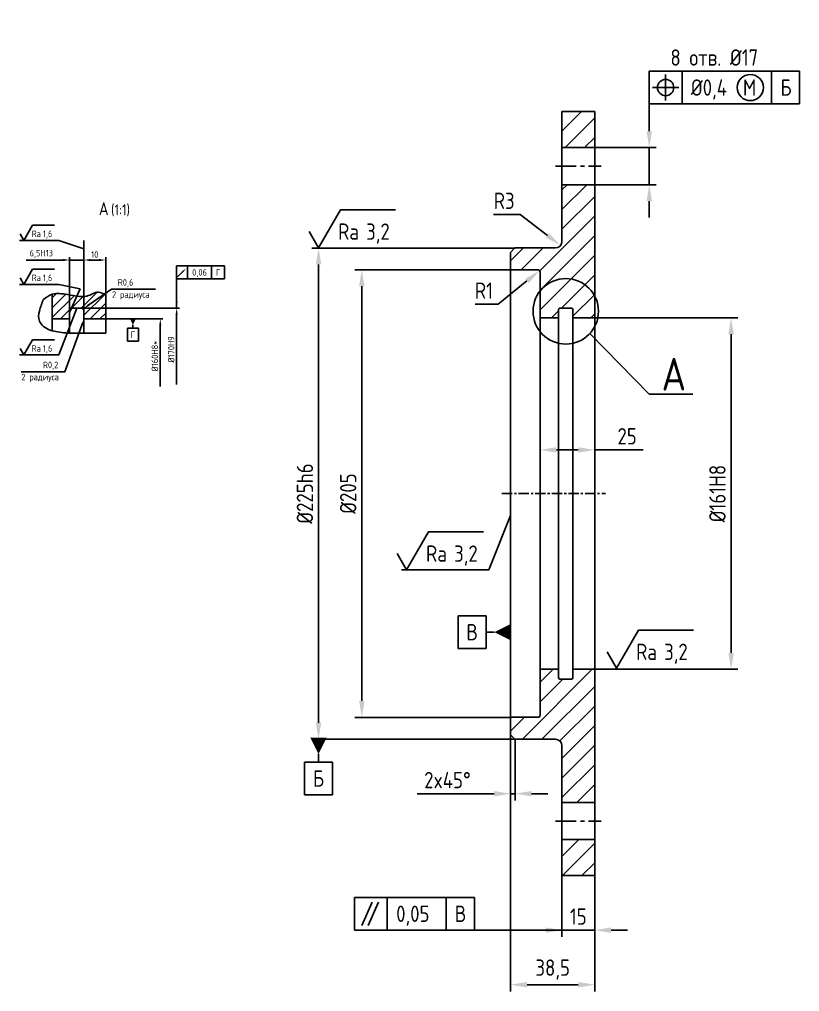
# Model space of a CAD drawing. Header units: millimetres. Extents: x -251 to 979, y 744 to 1189.
# Drawn here: x -251.2 to 106.2, y 743.6 to 1189 of the extents above; entities that cross this region are included whole.
import ezdxf
from ezdxf.enums import TextEntityAlignment as Align

# ---------------------------------------------------------------- set-up
doc = ezdxf.new("R2010")
doc.units = ezdxf.units.MM
doc.header["$LTSCALE"] = 0.3
doc.linetypes.add('CENTER', pattern=[50.8, 31.75, -6.35, 6.35, -6.35])
for name, color, linetype in [('Bord', 1, 'Continuous'), ('Cen', 5, 'CENTER'), ('Cont', 6, 'Continuous'), ('Dim', 7, 'Continuous'), ('Hatch', 2, 'Continuous'), ('Text', 3, 'Continuous'), ('Textb', 6, 'Continuous')]:
    doc.layers.add(name, color=color, linetype=linetype)
doc.styles.add('Style1', font='romans.shx', dxfattribs={"width": 0.8})
doc.dimstyles.new('Lin', dxfattribs={"dimtxt": 3, "dimasz": 3, "dimexe": 1.25, "dimexo": 0, "dimgap": 1, "dimtad": 1, "dimtoh": 1, "dimdec": 5, "dimlfac": -1, "dimtxsty": 'Style1', "dimcen": 2.5, "dimclrt": 3, "dimaunit": 1, "dimadec": 0, "dimazin": 0, "dimtfac": 1, "dimtdec": 5, "dimtmove": 0, "dimatfit": 3, "dimldrblk": 'NONE', "dimfxl": 1, "dimarcsym": 0})
doc.dimstyles.new('Lin$4', dxfattribs={"dimtxt": 3, "dimasz": 3, "dimexe": 1.25, "dimexo": 0, "dimgap": 1, "dimtad": 1, "dimtoh": 1, "dimdec": 5, "dimlfac": -1, "dimtxsty": 'Style1', "dimcen": 2.5, "dimclrt": 3, "dimaunit": 1, "dimadec": 0, "dimazin": 0, "dimtfac": 1, "dimtdec": 5, "dimtmove": 0, "dimatfit": 3, "dimldrblk": 'NONE', "dimfxl": 1, "dimarcsym": 0})
doc.dimstyles.new('Rad$4', dxfattribs={"dimtxt": 3, "dimasz": 3, "dimexe": 1.25, "dimexo": 0, "dimgap": 1, "dimtad": 1, "dimtoh": 1, "dimtxsty": 'Style1', "dimcen": 2.5, "dimclrt": 3, "dimadec": 0, "dimazin": 0, "dimtfac": 1, "dimtmove": 0, "dimatfit": 3, "dimfxl": 1, "dimarcsym": 0})

# ---------------------------------------------------------------- blocks, each defined once
blk = doc.blocks.new('sherISO_04')
at = {"layer": 'Text'}
blk.add_line((4.04, 7), (14.12, 7), dxfattribs=at)
blk.add_lwpolyline([(-1.73, 3), (0, 0), (4.04, 7)], dxfattribs=at)
at = {"layer": 'Text', "style": 'Style1', "width": 0.8}
blk.add_text('Ra', height=3, dxfattribs=at).set_placement((3.58, 1.5))
blk.add_attdef('3,2', (8.73, 1.5), '', height=3, dxfattribs=at)
blk = doc.blocks.new('*D15')
at = {"layer": 'Defpoints', "color": 0, "transparency": 16777216}
for p in [(-26.17, 1074.26), (-94.34, 869.26), (-26.17, 869.26)]:
    blk.add_point(p, dxfattribs=at)
at = {"layer": 'Dim', "color": 0, "lineweight": -2, "transparency": 16777216}
for p, q in [((-26.17, 1074.26), (-97.47, 1074.26)), ((-94.34, 1066.76), (-94.34, 876.76)), ((-26.17, 869.26), (-97.47, 869.26))]:
    blk.add_line(p, q, dxfattribs=at)
at = {"layer": 'Dim', "color": 0, "transparency": 16777216}
for points in [[(-95.59, 1066.76), (-93.09, 1066.76), (-94.34, 1074.26)], [(-95.59, 876.76), (-93.09, 876.76), (-94.34, 869.26)]]:
    blk.add_solid(points, dxfattribs=at)
at = {"layer": 'Dim', "color": 3, "transparency": 16777216, "insert": (-100.59, 971.76), "char_height": 7.5, "attachment_point": 5, "rotation": 90, "style": 'Style1'}
blk.add_mtext('%%c205', dxfattribs=at)
blk = doc.blocks.new('_None')
blk = doc.blocks.new('*D16')
at = {"layer": 'Defpoints', "color": 0, "transparency": 16777216}
for p in [(-24.17, 1084.26), (-114.17, 859.26), (-24.17, 859.26)]:
    blk.add_point(p, dxfattribs=at)
at = {"layer": 'Dim', "color": 0, "lineweight": -2, "transparency": 16777216}
for p, q in [((-24.17, 1084.26), (-117.3, 1084.26)), ((-114.17, 1076.76), (-114.17, 866.76)), ((-24.17, 859.26), (-117.3, 859.26))]:
    blk.add_line(p, q, dxfattribs=at)
at = {"layer": 'Dim', "color": 0, "transparency": 16777216}
for points in [[(-115.42, 1076.76), (-112.92, 1076.76), (-114.17, 1084.26)], [(-115.42, 866.76), (-112.92, 866.76), (-114.17, 859.26)]]:
    blk.add_solid(points, dxfattribs=at)
at = {"layer": 'Dim', "color": 3, "transparency": 16777216, "insert": (-120.42, 971.76), "char_height": 7.5, "attachment_point": 5, "rotation": 90, "style": 'Style1'}
blk.add_mtext('%%c225h6', dxfattribs=at)
blk = doc.blocks.new('*D17')
at = {"layer": 'Defpoints', "color": 0, "transparency": 16777216}
for p in [(-222.27, 1056.76), (-222.27, 1021.76), (-179.17, 1021.76)]:
    blk.add_point(p, dxfattribs=at)
at = {"layer": 'Dim', "color": 0, "lineweight": -2, "transparency": 16777216}
for p, q in [((-222.27, 1056.76), (-177.92, 1056.76)), ((-179.17, 1053.76), (-179.17, 1021.76))]:
    blk.add_line(p, q, dxfattribs=at)
at = {"layer": 'Dim', "color": 0, "transparency": 16777216}
blk.add_solid([(-179.67, 1053.76), (-178.67, 1053.76), (-179.17, 1056.76)], dxfattribs=at)
at = {"layer": 'Dim', "color": 3, "transparency": 16777216, "insert": (-181.67, 1037.76), "char_height": 3, "attachment_point": 5, "rotation": 90, "style": 'Style1'}
blk.add_mtext('%%c170H9', dxfattribs=at)
blk = doc.blocks.new('*D18')
at = {"layer": 'Defpoints', "color": 0, "transparency": 16777216}
for p in [(-211.67, 1078.76), (-221.67, 1056.16), (-211.67, 1052.76)]:
    blk.add_point(p, dxfattribs=at)
at = {"layer": 'Dim', "color": 0, "lineweight": -2, "transparency": 16777216}
for p, q in [((-221.67, 1056.16), (-221.67, 1080.01)), ((-218.67, 1078.76), (-214.67, 1078.76)), ((-211.67, 1052.76), (-211.67, 1080.01))]:
    blk.add_line(p, q, dxfattribs=at)
at = {"layer": 'Dim', "color": 0, "transparency": 16777216}
for points in [[(-218.67, 1079.26), (-218.67, 1078.26), (-221.67, 1078.76)], [(-214.67, 1079.26), (-214.67, 1078.26), (-211.67, 1078.76)]]:
    blk.add_solid(points, dxfattribs=at)
at = {"layer": 'Dim', "color": 3, "transparency": 16777216, "insert": (-216.67, 1081.26), "char_height": 3, "attachment_point": 5, "style": 'Style1'}
blk.add_mtext('10', dxfattribs=at)
blk = doc.blocks.new('ZNAK01')
at = {"layer": 'Textb', "style": 'Style1', "width": 0.8}
blk.add_attdef('А', text='', height=6, dxfattribs=at).set_placement((3.95, -0.02), align=Align.RIGHT)
blk.add_attdef('SC(1)', (5.07, -0.02), '', height=5, dxfattribs=at)
blk = doc.blocks.new('forma01')
at = {"layer": 'Bord'}
for p, q in [((-2.57, 4.21), (-2.57, 10.21)), ((-2.57, 10.21), (2.57, 10.21)), ((2.57, 4.21), (2.57, 10.21)), ((-2.57, 4.21), (2.57, 4.21)), ((0, 4.21), (0, 2.71))]:
    blk.add_line(p, q, dxfattribs=at)
blk.add_lwpolyline([(0, 2.71, 0, 3, 0), (0, -0.29, 3, 3, 0)], format="xyseb", dxfattribs=at)
at = {"layer": 'Text', "style": 'Style1', "width": 0.8}
blk.add_attdef('А', text='', height=3, rotation=90, dxfattribs=at).set_placement((0.17, 7.21), align=Align.MIDDLE)
blk = doc.blocks.new('*D19')
at = {"layer": 'Defpoints', "color": 0, "transparency": 16777216}
for p in [(-211.67, 1051.76), (-211.67, 1020.76), (-186.67, 1020.76)]:
    blk.add_point(p, dxfattribs=at)
at = {"layer": 'Dim', "color": 0, "lineweight": -2, "transparency": 16777216}
for p, q in [((-211.67, 1051.76), (-185.42, 1051.76)), ((-186.67, 1048.76), (-186.67, 1020.76))]:
    blk.add_line(p, q, dxfattribs=at)
at = {"layer": 'Dim', "color": 0, "transparency": 16777216}
blk.add_solid([(-187.17, 1048.76), (-186.17, 1048.76), (-186.67, 1051.76)], dxfattribs=at)
at = {"layer": 'Dim', "color": 3, "transparency": 16777216, "insert": (-189.17, 1034.76), "char_height": 3, "attachment_point": 5, "rotation": 90, "style": 'Style1'}
blk.add_mtext('%%c160H8*', dxfattribs=at)
blk = doc.blocks.new('*D20')
at = {"layer": 'Defpoints', "color": 0, "transparency": 16777216}
for p in [(-221.67, 1078.76), (-228.17, 1056.16), (-221.67, 1056.16)]:
    blk.add_point(p, dxfattribs=at)
at = {"layer": 'Dim', "color": 0, "lineweight": -2, "transparency": 16777216}
for p, q in [((-231.17, 1078.76), (-248.17, 1078.76)), ((-228.17, 1056.16), (-228.17, 1080.01)), ((-221.67, 1078.76), (-228.17, 1078.76)), ((-221.67, 1056.16), (-221.67, 1080.01)), ((-218.67, 1078.76), (-215.67, 1078.76))]:
    blk.add_line(p, q, dxfattribs=at)
at = {"layer": 'Dim', "color": 0, "transparency": 16777216}
for points in [[(-231.17, 1079.26), (-231.17, 1078.26), (-228.17, 1078.76)], [(-218.67, 1079.26), (-218.67, 1078.26), (-221.67, 1078.76)]]:
    blk.add_solid(points, dxfattribs=at)
at = {"layer": 'Dim', "color": 3, "transparency": 16777216, "insert": (-241.17, 1081.55), "char_height": 3, "attachment_point": 5, "style": 'Style1'}
blk.add_mtext('6,5H13', dxfattribs=at)
blk = doc.blocks.new('*D21')
at = {"layer": 'Defpoints', "color": 0, "transparency": 16777216}
for p in [(-221.54, 1051.78), (-221.47, 1051.96)]:
    blk.add_point(p, dxfattribs=at)
at = {"layer": 'Dim', "color": 0, "lineweight": -2, "transparency": 16777216}
for p, q in [((-221.47, 1051.96), (-221.54, 1051.78)), ((-230.43, 1027.56), (-222.58, 1048.96)), ((-240.55, 1027.56), (-230.43, 1027.56))]:
    blk.add_line(p, q, dxfattribs=at)
at = {"layer": 'Dim', "color": 0, "transparency": 16777216}
blk.add_solid([(-223.05, 1049.13), (-222.11, 1048.79), (-221.54, 1051.78)], dxfattribs=at)
at = {"layer": 'Dim', "color": 3, "transparency": 16777216, "insert": (-236.89, 1030.34), "char_height": 3, "attachment_point": 5, "style": 'Style1'}
blk.add_mtext('R0,2', dxfattribs=at)
blk = doc.blocks.new('*D22')
at = {"layer": 'Defpoints', "color": 0, "transparency": 16777216}
for p in [(-222.27, 1056.16), (-221.78, 1056.51)]:
    blk.add_point(p, dxfattribs=at)
at = {"layer": 'Dim', "color": 0, "lineweight": -2, "transparency": 16777216}
for p, q in [((-209.01, 1065.37), (-219.32, 1058.22)), ((-198.9, 1065.37), (-209.01, 1065.37)), ((-222.27, 1056.16), (-221.78, 1056.51))]:
    blk.add_line(p, q, dxfattribs=at)
at = {"layer": 'Dim', "color": 0, "transparency": 16777216}
blk.add_solid([(-219.6, 1058.63), (-219.03, 1057.81), (-221.78, 1056.51)], dxfattribs=at)
at = {"layer": 'Dim', "color": 3, "transparency": 16777216, "insert": (-202.55, 1068.15), "char_height": 3, "attachment_point": 5, "style": 'Style1'}
blk.add_mtext('R0,6', dxfattribs=at)
blk = doc.blocks.new('forma19')
at = {"layer": 'Text'}
blk.add_line((2.68, 2.68), (0, 0), dxfattribs=at)
blk.add_lwpolyline([(4.8, 4.8, 0, 1, 0), (2.68, 2.68, 1, 1, 0)], format="xyseb", dxfattribs=at)
blk = doc.blocks.new('*D23')
at = {"layer": 'Defpoints', "color": 0, "transparency": 16777216}
for p in [(-12.67, 1006.76), (12.33, 1006.76), (12.33, 991.76)]:
    blk.add_point(p, dxfattribs=at)
at = {"layer": 'Dim', "color": 0, "lineweight": -2, "transparency": 16777216}
for p, q in [((-12.67, 1006.76), (-12.67, 988.64)), ((12.33, 1006.76), (12.33, 988.64)), ((-5.17, 991.76), (4.83, 991.76)), ((12.33, 991.76), (34.54, 991.76))]:
    blk.add_line(p, q, dxfattribs=at)
at = {"layer": 'Dim', "color": 0, "transparency": 16777216}
for points in [[(-5.17, 993.01), (-5.17, 990.51), (-12.67, 991.76)], [(4.83, 993.01), (4.83, 990.51), (12.33, 991.76)]]:
    blk.add_solid(points, dxfattribs=at)
at = {"layer": 'Dim', "color": 3, "transparency": 16777216, "insert": (27.18, 998.01), "char_height": 7.5, "attachment_point": 5, "style": 'Style1'}
blk.add_mtext('25', dxfattribs=at)
blk = doc.blocks.new('*D27')
at = {"layer": 'Defpoints', "color": 0, "transparency": 16777216}
for p in [(-2.67, 796.76), (12.33, 796.76), (-2.67, 771.76)]:
    blk.add_point(p, dxfattribs=at)
at = {"layer": 'Dim', "color": 0, "lineweight": -2, "transparency": 16777216}
for p, q in [((-2.67, 796.76), (-2.67, 768.64)), ((12.33, 796.76), (12.33, 768.64)), ((-10.17, 771.76), (-17.67, 771.76)), ((12.33, 771.76), (-2.67, 771.76)), ((19.83, 771.76), (27.33, 771.76))]:
    blk.add_line(p, q, dxfattribs=at)
at = {"layer": 'Dim', "color": 0, "transparency": 16777216}
for points in [[(-10.17, 773.01), (-10.17, 770.51), (-2.67, 771.76)], [(19.83, 773.01), (19.83, 770.51), (12.33, 771.76)]]:
    blk.add_solid(points, dxfattribs=at)
at = {"layer": 'Dim', "color": 3, "transparency": 16777216, "insert": (4.83, 778.01), "char_height": 7.5, "attachment_point": 5, "style": 'Style1'}
blk.add_mtext('15', dxfattribs=at)
blk = doc.blocks.new('*D28')
at = {"layer": 'Defpoints', "color": 0, "transparency": 16777216}
for p in [(-26.17, 861.26), (12.33, 796.76), (12.33, 746.76)]:
    blk.add_point(p, dxfattribs=at)
at = {"layer": 'Dim', "color": 0, "lineweight": -2, "transparency": 16777216}
for p, q in [((-26.17, 861.26), (-26.17, 743.64)), ((12.33, 796.76), (12.33, 743.64)), ((-18.67, 746.76), (4.83, 746.76))]:
    blk.add_line(p, q, dxfattribs=at)
at = {"layer": 'Dim', "color": 0, "transparency": 16777216}
for points in [[(-18.67, 748.01), (-18.67, 745.51), (-26.17, 746.76)], [(4.83, 748.01), (4.83, 745.51), (12.33, 746.76)]]:
    blk.add_solid(points, dxfattribs=at)
at = {"layer": 'Dim', "color": 3, "transparency": 16777216, "insert": (-6.92, 753.73), "char_height": 7.5, "attachment_point": 5, "style": 'Style1'}
blk.add_mtext('38,5', dxfattribs=at)
blk = doc.blocks.new('*D29')
at = {"layer": 'Defpoints', "color": 0, "transparency": 16777216}
for p in [(12.33, 1130.26), (12.33, 1113.26), (37.33, 1113.26)]:
    blk.add_point(p, dxfattribs=at)
at = {"layer": 'Dim', "color": 0, "lineweight": -2, "transparency": 16777216}
for p, q in [((37.33, 1137.76), (37.33, 1165.26)), ((37.33, 1165.26), (94.4, 1165.26)), ((12.33, 1130.26), (40.45, 1130.26)), ((37.33, 1113.26), (37.33, 1130.26)), ((12.33, 1113.26), (40.45, 1113.26)), ((37.33, 1105.76), (37.33, 1098.26))]:
    blk.add_line(p, q, dxfattribs=at)
at = {"layer": 'Dim', "color": 0, "transparency": 16777216}
for points in [[(36.08, 1137.76), (38.58, 1137.76), (37.33, 1130.26)], [(36.08, 1105.76), (38.58, 1105.76), (37.33, 1113.26)]]:
    blk.add_solid(points, dxfattribs=at)
at = {"layer": 'Dim', "color": 3, "transparency": 16777216, "insert": (67.11, 1171.51), "char_height": 7.5, "attachment_point": 5, "style": 'Style1'}
blk.add_mtext('8 отв. %%c17', dxfattribs=at)
blk = doc.blocks.new('*D30')
at = {"layer": 'Defpoints', "color": 0, "transparency": 16777216}
for p in [(-26.17, 861.26), (-24.17, 859.26), (-26.17, 834.26)]:
    blk.add_point(p, dxfattribs=at)
at = {"layer": 'Dim', "color": 0, "lineweight": -2, "transparency": 16777216}
for p, q in [((-26.17, 861.26), (-26.17, 831.14)), ((-24.17, 859.26), (-24.17, 831.14)), ((-33.67, 834.26), (-69.03, 834.26)), ((-24.17, 834.26), (-26.17, 834.26)), ((-16.67, 834.26), (-9.17, 834.26))]:
    blk.add_line(p, q, dxfattribs=at)
at = {"layer": 'Dim', "color": 0, "transparency": 16777216}
for points in [[(-33.67, 835.51), (-33.67, 833.01), (-26.17, 834.26)], [(-16.67, 835.51), (-16.67, 833.01), (-24.17, 834.26)]]:
    blk.add_solid(points, dxfattribs=at)
at = {"layer": 'Dim', "color": 3, "transparency": 16777216, "insert": (-55.1, 840.51), "char_height": 7.5, "attachment_point": 5, "style": 'Style1'}
blk.add_mtext('2x45%%d', dxfattribs=at)
blk = doc.blocks.new('*D31')
at = {"layer": 'Defpoints', "color": 0, "transparency": 16777216}
for p in [(12.33, 1052.26), (12.33, 891.26), (74.81, 891.26)]:
    blk.add_point(p, dxfattribs=at)
at = {"layer": 'Dim', "color": 0, "lineweight": -2, "transparency": 16777216}
for p, q in [((12.33, 1052.26), (77.94, 1052.26)), ((74.81, 1044.76), (74.81, 898.76)), ((12.33, 891.26), (77.94, 891.26))]:
    blk.add_line(p, q, dxfattribs=at)
at = {"layer": 'Dim', "color": 0, "transparency": 16777216}
for points in [[(73.56, 1044.76), (76.06, 1044.76), (74.81, 1052.26)], [(73.56, 898.76), (76.06, 898.76), (74.81, 891.26)]]:
    blk.add_solid(points, dxfattribs=at)
at = {"layer": 'Dim', "color": 3, "transparency": 16777216, "insert": (68.56, 971.76), "char_height": 7.5, "attachment_point": 5, "rotation": 90, "style": 'Style1'}
blk.add_mtext('%%c161H8', dxfattribs=at)
blk = doc.blocks.new('FORMA03')
at = {"layer": 'Bord'}
for p, q in [((-9.64286, 3), (-4.5, 3)), ((-9.64286, -3), (-9.64286, 3)), ((-4.5, -3), (-4.5, 3)), ((-4.5, 0), (-3, 0)), ((-9.64286, -3), (-4.5, -3))]:
    blk.add_line(p, q, dxfattribs=at)
blk.add_lwpolyline([(-3, 0, 0, 3, 0), (0, 0, 3, 3, 0)], format="xyseb", dxfattribs=at)
at = {"layer": 'Text', "style": 'Style1', "width": 0.8}
blk.add_attdef('А', text='', height=3, dxfattribs=at).set_placement((-7.07143, 0), align=Align.MIDDLE)
blk = doc.blocks.new('*D32')
at = {"layer": 'Defpoints', "color": 0, "transparency": 16777216}
for p in [(-13.67, 1073.26), (-12.9, 1073.89)]:
    blk.add_point(p, dxfattribs=at)
at = {"layer": 'Dim', "color": 0, "lineweight": -2, "transparency": 16777216}
for p, q in [((-31.94, 1058.47), (-18.73, 1069.17)), ((-42.44, 1058.47), (-31.94, 1058.47))]:
    blk.add_line(p, q, dxfattribs=at)
at = {"layer": 'Dim', "color": 0, "transparency": 16777216}
blk.add_solid([(-19.51, 1070.15), (-17.94, 1068.2), (-12.9, 1073.89)], dxfattribs=at)
at = {"layer": 'Dim', "color": 3, "transparency": 16777216, "insert": (-38.44, 1064.72), "char_height": 7.5, "attachment_point": 5, "style": 'Style1'}
blk.add_mtext('R1', dxfattribs=at)
blk = doc.blocks.new('*D33')
at = {"layer": 'Defpoints', "color": 0, "transparency": 16777216}
for p in [(-5.67, 1087.26), (-3.29, 1085.44)]:
    blk.add_point(p, dxfattribs=at)
at = {"layer": 'Dim', "color": 0, "lineweight": -2, "transparency": 16777216}
for p, q in [((-34, 1099.62), (-21.79, 1099.62)), ((-21.79, 1099.62), (-9.25, 1090))]:
    blk.add_line(p, q, dxfattribs=at)
at = {"layer": 'Dim', "color": 0, "transparency": 16777216}
blk.add_solid([(-8.49, 1090.99), (-10.01, 1089.01), (-3.29, 1085.44)], dxfattribs=at)
at = {"layer": 'Dim', "color": 3, "transparency": 16777216, "insert": (-29.14, 1105.87), "char_height": 7.5, "attachment_point": 5, "style": 'Style1'}
blk.add_mtext('R3', dxfattribs=at)

msp = doc.modelspace()

# ---------------------------------------------------------------- hatches: boundary and pattern name
at = {"layer": 'Hatch'}
h = msp.add_hatch(dxfattribs=at)
h.set_pattern_fill('ANSI31', color=256, scale=2, style=0)
h.paths.add_polyline_path([(12.325349, 1146.764935), (-2.674651, 1146.764935), (-2.674651, 1130.264935), (12.325349, 1130.264935)])
h.paths.add_polyline_path([(-2.674651, 1087.264935, -0.4142135624), (-5.674651, 1084.264935), (-24.174651, 1084.264935), (-26.174651, 1082.264935), (-26.174651, 1074.264935), (-13.674651, 1074.264935, -0.4142135624), (-12.674651, 1073.264935), (-12.674651, 1064.588963, -0.5407764069), (12.325349, 1062.296115), (12.325349, 1113.264935), (-2.674651, 1113.264935)])
h.paths.add_polyline_path([(12.325349, 1062.296115, 0.5407764069), (-12.674651, 1064.588963), (-12.674651, 1052.264935), (-4.374651, 1052.264935, 0.4142135624), (-4.174651, 1052.464935), (-4.174651, 1056.164935, -0.4142135624), (-3.574651, 1056.764935), (1.725349, 1056.764935, -0.4142135624), (2.325349, 1056.164935), (2.325349, 1052.464935, 0.4142135624), (2.525349, 1052.264935), (12.325349, 1052.264935)])
h = msp.add_hatch(dxfattribs=at)
h.set_pattern_fill('ANSI31', color=256)
h.set_pattern_definition([(45, (-143.9763, 727.0155), (-2.245064, 2.245064), [])])
edge = h.paths.add_edge_path()
edge.add_line((-236.174651, 1063.037933), (-236.174651, 1051.764935))
edge.add_line((-236.174651, 1051.764935), (-228.374651, 1051.764935))
edge.add_arc((-228.374651, 1051.964935), 0.2, 270, 360)
edge.add_line((-228.174651, 1051.964935), (-228.174651, 1056.164935))
edge.add_arc((-227.574651, 1056.164935), 0.6, 90, 180, ccw=False)
edge.add_line((-227.574651, 1056.764935), (-222.274651, 1056.764935))
edge.add_arc((-222.274651, 1056.164935), 0.6, 0, 90, ccw=False)
edge.add_line((-221.674651, 1056.164935), (-221.674651, 1051.964935))
edge.add_arc((-221.474651, 1051.964935), 0.2, 180, 270)
edge.add_line((-221.474651, 1051.764935), (-211.674651, 1051.764935))
edge.add_line((-211.674651, 1051.764935), (-211.674651, 1062.764935))
edge.add_line((-211.674651, 1062.764935), (-211.772912, 1062.818913))
edge.add_line((-211.772912, 1062.818913), (-211.871171, 1062.872805))
edge.add_line((-211.871171, 1062.872805), (-211.969428, 1062.926527))
edge.add_line((-211.969428, 1062.926527), (-212.067681, 1062.979993))
edge.add_line((-212.067681, 1062.979993), (-212.16593, 1063.033117))
edge.add_line((-212.16593, 1063.033117), (-212.264173, 1063.085815))
edge.add_line((-212.264173, 1063.085815), (-212.362408, 1063.138002))
edge.add_line((-212.362408, 1063.138002), (-212.460636, 1063.189591))
edge.add_line((-212.460636, 1063.189591), (-212.558854, 1063.240498))
edge.add_line((-212.558854, 1063.240498), (-212.657061, 1063.290637))
edge.add_line((-212.657061, 1063.290637), (-212.755257, 1063.339923))
edge.add_line((-212.755257, 1063.339923), (-212.853439, 1063.38827))
edge.add_line((-212.853439, 1063.38827), (-212.951608, 1063.435594))
edge.add_line((-212.951608, 1063.435594), (-213.04976, 1063.481809))
edge.add_line((-213.04976, 1063.481809), (-213.147897, 1063.52683))
edge.add_line((-213.147897, 1063.52683), (-213.246016, 1063.570571))
edge.add_line((-213.246016, 1063.570571), (-213.344115, 1063.612947))
edge.add_line((-213.344115, 1063.612947), (-213.442195, 1063.653873))
edge.add_line((-213.442195, 1063.653873), (-213.540254, 1063.693263))
edge.add_line((-213.540254, 1063.693263), (-213.63829, 1063.731033))
edge.add_line((-213.63829, 1063.731033), (-213.736302, 1063.767097))
edge.add_line((-213.736302, 1063.767097), (-213.83429, 1063.801369))
edge.add_line((-213.83429, 1063.801369), (-213.932251, 1063.833764))
edge.add_line((-213.932251, 1063.833764), (-214.030186, 1063.864198))
edge.add_line((-214.030186, 1063.864198), (-214.128092, 1063.892584))
edge.add_line((-214.128092, 1063.892584), (-214.225968, 1063.918837))
edge.add_line((-214.225968, 1063.918837), (-214.323814, 1063.942873))
edge.add_line((-214.323814, 1063.942873), (-214.421628, 1063.964605))
edge.add_line((-214.421628, 1063.964605), (-214.519409, 1063.983949))
edge.add_line((-214.519409, 1063.983949), (-214.617155, 1064.000818))
edge.add_line((-214.617155, 1064.000818), (-214.714866, 1064.015129))
edge.add_line((-214.714866, 1064.015129), (-214.812541, 1064.026795))
edge.add_line((-214.812541, 1064.026795), (-214.910177, 1064.035732))
edge.add_line((-214.910177, 1064.035732), (-215.007775, 1064.041853))
edge.add_line((-215.007775, 1064.041853), (-215.105333, 1064.045074))
edge.add_line((-215.105333, 1064.045074), (-215.20285, 1064.045338))
edge.add_line((-215.20285, 1064.045338), (-215.300331, 1064.042707))
edge.add_line((-215.300331, 1064.042707), (-215.397781, 1064.037273))
edge.add_line((-215.397781, 1064.037273), (-215.495206, 1064.029129))
edge.add_line((-215.495206, 1064.029129), (-215.59261, 1064.018368))
edge.add_line((-215.59261, 1064.018368), (-215.689999, 1064.005083))
edge.add_line((-215.689999, 1064.005083), (-215.787379, 1063.989365))
edge.add_line((-215.787379, 1063.989365), (-215.884754, 1063.971308))
edge.add_line((-215.884754, 1063.971308), (-215.98213, 1063.951004))
edge.add_line((-215.98213, 1063.951004), (-216.079513, 1063.928546))
edge.add_line((-216.079513, 1063.928546), (-216.176906, 1063.904026))
edge.add_line((-216.176906, 1063.904026), (-216.274317, 1063.877538))
edge.add_line((-216.274317, 1063.877538), (-216.371749, 1063.849173))
edge.add_line((-216.371749, 1063.849173), (-216.469209, 1063.819024))
edge.add_line((-216.469209, 1063.819024), (-216.566702, 1063.787184))
edge.add_line((-216.566702, 1063.787184), (-216.664232, 1063.753746))
edge.add_line((-216.664232, 1063.753746), (-216.761806, 1063.718802))
edge.add_line((-216.761806, 1063.718802), (-216.859428, 1063.682445))
edge.add_line((-216.859428, 1063.682445), (-216.957103, 1063.644768))
edge.add_line((-216.957103, 1063.644768), (-217.054838, 1063.605862))
edge.add_line((-217.054838, 1063.605862), (-217.152637, 1063.565821))
edge.add_line((-217.152637, 1063.565821), (-217.250506, 1063.524738))
edge.add_line((-217.250506, 1063.524738), (-217.34845, 1063.482704))
edge.add_line((-217.34845, 1063.482704), (-217.446474, 1063.439813))
edge.add_line((-217.446474, 1063.439813), (-217.544583, 1063.396157))
edge.add_line((-217.544583, 1063.396157), (-217.642783, 1063.351828))
edge.add_line((-217.642783, 1063.351828), (-217.741079, 1063.306921))
edge.add_line((-217.741079, 1063.306921), (-217.839477, 1063.261526))
edge.add_line((-217.839477, 1063.261526), (-217.937981, 1063.215737))
edge.add_line((-217.937981, 1063.215737), (-218.036597, 1063.169646))
edge.add_line((-218.036597, 1063.169646), (-218.135331, 1063.123346))
edge.add_line((-218.135331, 1063.123346), (-218.234187, 1063.07693))
edge.add_line((-218.234187, 1063.07693), (-218.33317, 1063.030489))
edge.add_line((-218.33317, 1063.030489), (-218.432287, 1062.984118))
edge.add_line((-218.432287, 1062.984118), (-218.531542, 1062.937908))
edge.add_line((-218.531542, 1062.937908), (-218.630941, 1062.891952))
edge.add_line((-218.630941, 1062.891952), (-218.730489, 1062.846343))
edge.add_line((-218.730489, 1062.846343), (-218.830191, 1062.801172))
edge.add_line((-218.830191, 1062.801172), (-218.930052, 1062.756534))
edge.add_line((-218.930052, 1062.756534), (-219.030079, 1062.71252))
edge.add_line((-219.030079, 1062.71252), (-219.130275, 1062.669224))
edge.add_line((-219.130275, 1062.669224), (-219.230647, 1062.626737))
edge.add_line((-219.230647, 1062.626737), (-219.331199, 1062.585153))
edge.add_line((-219.331199, 1062.585153), (-219.431938, 1062.544563))
edge.add_line((-219.431938, 1062.544563), (-219.532867, 1062.505061))
edge.add_line((-219.532867, 1062.505061), (-219.633994, 1062.46674))
edge.add_line((-219.633994, 1062.46674), (-219.735322, 1062.429691))
edge.add_line((-219.735322, 1062.429691), (-219.836857, 1062.394008))
edge.add_line((-219.836857, 1062.394008), (-219.938605, 1062.359783))
edge.add_line((-219.938605, 1062.359783), (-220.04057, 1062.327109))
edge.add_line((-220.04057, 1062.327109), (-220.142758, 1062.296078))
edge.add_line((-220.142758, 1062.296078), (-220.245175, 1062.266783))
edge.add_line((-220.245175, 1062.266783), (-220.347825, 1062.239316))
edge.add_line((-220.347825, 1062.239316), (-220.450709, 1062.213732))
edge.add_line((-220.450709, 1062.213732), (-220.553817, 1062.189994))
edge.add_line((-220.553817, 1062.189994), (-220.657138, 1062.168055))
edge.add_line((-220.657138, 1062.168055), (-220.760658, 1062.147866))
edge.add_line((-220.760658, 1062.147866), (-220.864367, 1062.12938))
edge.add_line((-220.864367, 1062.12938), (-220.968252, 1062.112547))
edge.add_line((-220.968252, 1062.112547), (-221.072303, 1062.097321))
edge.add_line((-221.072303, 1062.097321), (-221.176506, 1062.083653))
edge.add_line((-221.176506, 1062.083653), (-221.280851, 1062.071494))
edge.add_line((-221.280851, 1062.071494), (-221.385325, 1062.060797))
edge.add_line((-221.385325, 1062.060797), (-221.489917, 1062.051514))
edge.add_line((-221.489917, 1062.051514), (-221.594615, 1062.043596))
edge.add_line((-221.594615, 1062.043596), (-221.699407, 1062.036995))
edge.add_line((-221.699407, 1062.036995), (-221.804282, 1062.031664))
edge.add_line((-221.804282, 1062.031664), (-221.909226, 1062.027553))
edge.add_line((-221.909226, 1062.027553), (-222.01423, 1062.024616))
edge.add_line((-222.01423, 1062.024616), (-222.119281, 1062.022804))
edge.add_line((-222.119281, 1062.022804), (-222.224366, 1062.022068))
edge.add_line((-222.224366, 1062.022068), (-222.329475, 1062.022361))
edge.add_line((-222.329475, 1062.022361), (-222.434596, 1062.023634))
edge.add_line((-222.434596, 1062.023634), (-222.539716, 1062.025839))
edge.add_line((-222.539716, 1062.025839), (-222.644825, 1062.028929))
edge.add_line((-222.644825, 1062.028929), (-222.749909, 1062.032855))
edge.add_line((-222.749909, 1062.032855), (-222.854958, 1062.037569))
edge.add_line((-222.854958, 1062.037569), (-222.95996, 1062.043023))
edge.add_line((-222.95996, 1062.043023), (-223.064902, 1062.049169))
edge.add_line((-223.064902, 1062.049169), (-223.169774, 1062.055958))
edge.add_line((-223.169774, 1062.055958), (-223.274562, 1062.063343))
edge.add_line((-223.274562, 1062.063343), (-223.379256, 1062.071276))
edge.add_line((-223.379256, 1062.071276), (-223.483844, 1062.079707))
edge.add_line((-223.483844, 1062.079707), (-223.588314, 1062.08859))
edge.add_line((-223.588314, 1062.08859), (-223.692653, 1062.097876))
edge.add_line((-223.692653, 1062.097876), (-223.796855, 1062.107526))
edge.add_line((-223.796855, 1062.107526), (-223.900923, 1062.117527))
edge.add_line((-223.900923, 1062.117527), (-224.004863, 1062.127872))
edge.add_line((-224.004863, 1062.127872), (-224.108681, 1062.138556))
edge.add_line((-224.108681, 1062.138556), (-224.212383, 1062.149569))
edge.add_line((-224.212383, 1062.149569), (-224.315976, 1062.160906))
edge.add_line((-224.315976, 1062.160906), (-224.419466, 1062.172558))
edge.add_line((-224.419466, 1062.172558), (-224.522858, 1062.18452))
edge.add_line((-224.522858, 1062.18452), (-224.62616, 1062.196784))
edge.add_line((-224.62616, 1062.196784), (-224.729376, 1062.209343))
edge.add_line((-224.729376, 1062.209343), (-224.832514, 1062.22219))
edge.add_line((-224.832514, 1062.22219), (-224.935579, 1062.235317))
edge.add_line((-224.935579, 1062.235317), (-225.038577, 1062.248718))
edge.add_line((-225.038577, 1062.248718), (-225.141515, 1062.262386))
edge.add_line((-225.141515, 1062.262386), (-225.244399, 1062.276314))
edge.add_line((-225.244399, 1062.276314), (-225.347235, 1062.290493))
edge.add_line((-225.347235, 1062.290493), (-225.450028, 1062.304919))
edge.add_line((-225.450028, 1062.304919), (-225.552786, 1062.319582))
edge.add_line((-225.552786, 1062.319582), (-225.655514, 1062.334477))
edge.add_line((-225.655514, 1062.334477), (-225.758218, 1062.349596))
edge.add_line((-225.758218, 1062.349596), (-225.860905, 1062.364932))
edge.add_line((-225.860905, 1062.364932), (-225.96358, 1062.380478))
edge.add_line((-225.96358, 1062.380478), (-226.06625, 1062.396227))
edge.add_line((-226.06625, 1062.396227), (-226.168922, 1062.412171))
edge.add_line((-226.168922, 1062.412171), (-226.2716, 1062.428305))
edge.add_line((-226.2716, 1062.428305), (-226.374291, 1062.44462))
edge.add_line((-226.374291, 1062.44462), (-226.477002, 1062.46111))
edge.add_line((-226.477002, 1062.46111), (-226.579738, 1062.477767))
edge.add_line((-226.579738, 1062.477767), (-226.682505, 1062.494585))
edge.add_line((-226.682505, 1062.494585), (-226.785311, 1062.511556))
edge.add_line((-226.785311, 1062.511556), (-226.88816, 1062.528674))
edge.add_line((-226.88816, 1062.528674), (-226.991059, 1062.54593))
edge.add_line((-226.991059, 1062.54593), (-227.094014, 1062.563319))
edge.add_line((-227.094014, 1062.563319), (-227.197032, 1062.580833))
edge.add_line((-227.197032, 1062.580833), (-227.300118, 1062.598465))
edge.add_line((-227.300118, 1062.598465), (-227.403278, 1062.616208))
edge.add_line((-227.403278, 1062.616208), (-227.506519, 1062.634054))
edge.add_line((-227.506519, 1062.634054), (-227.609846, 1062.651998))
edge.add_line((-227.609846, 1062.651998), (-227.713267, 1062.670031))
edge.add_line((-227.713267, 1062.670031), (-227.816787, 1062.688146))
edge.add_line((-227.816787, 1062.688146), (-227.920411, 1062.706338))
edge.add_line((-227.920411, 1062.706338), (-228.024147, 1062.724597))
edge.add_line((-228.024147, 1062.724597), (-228.128001, 1062.742918))
edge.add_line((-228.128001, 1062.742918), (-228.231978, 1062.761293))
edge.add_line((-228.231978, 1062.761293), (-228.336084, 1062.779716))
edge.add_line((-228.336084, 1062.779716), (-228.440327, 1062.798178))
edge.add_line((-228.440327, 1062.798178), (-228.544711, 1062.816674))
edge.add_line((-228.544711, 1062.816674), (-228.649244, 1062.835196))
edge.add_line((-228.649244, 1062.835196), (-228.75393, 1062.853736))
edge.add_line((-228.75393, 1062.853736), (-228.858777, 1062.872289))
edge.add_line((-228.858777, 1062.872289), (-228.963791, 1062.890846))
edge.add_line((-228.963791, 1062.890846), (-229.068977, 1062.9094))
edge.add_line((-229.068977, 1062.9094), (-229.174342, 1062.927946))
edge.add_line((-229.174342, 1062.927946), (-229.27989, 1062.946473))
edge.add_line((-229.27989, 1062.946473), (-229.385617, 1062.964966))
edge.add_line((-229.385617, 1062.964966), (-229.491513, 1062.9834))
edge.add_line((-229.491513, 1062.9834), (-229.597569, 1063.001756))
edge.add_line((-229.597569, 1063.001756), (-229.703774, 1063.02001))
edge.add_line((-229.703774, 1063.02001), (-229.81012, 1063.038141))
edge.add_line((-229.81012, 1063.038141), (-229.916596, 1063.056126))
edge.add_line((-229.916596, 1063.056126), (-230.023193, 1063.073944))
edge.add_line((-230.023193, 1063.073944), (-230.129902, 1063.091572))
edge.add_line((-230.129902, 1063.091572), (-230.236712, 1063.108989))
edge.add_line((-230.236712, 1063.108989), (-230.343615, 1063.126172))
edge.add_line((-230.343615, 1063.126172), (-230.4506, 1063.143099))
edge.add_line((-230.4506, 1063.143099), (-230.557658, 1063.159749))
edge.add_line((-230.557658, 1063.159749), (-230.66478, 1063.176099))
edge.add_line((-230.66478, 1063.176099), (-230.771956, 1063.192127))
edge.add_line((-230.771956, 1063.192127), (-230.879175, 1063.207812))
edge.add_line((-230.879175, 1063.207812), (-230.98643, 1063.223131))
edge.add_line((-230.98643, 1063.223131), (-231.093709, 1063.238062))
edge.add_line((-231.093709, 1063.238062), (-231.201004, 1063.252583))
edge.add_line((-231.201004, 1063.252583), (-231.308305, 1063.266672))
edge.add_line((-231.308305, 1063.266672), (-231.415601, 1063.280308))
edge.add_line((-231.415601, 1063.280308), (-231.522885, 1063.293468))
edge.add_line((-231.522885, 1063.293468), (-231.630145, 1063.306129))
edge.add_line((-231.630145, 1063.306129), (-231.737373, 1063.318271))
edge.add_line((-231.737373, 1063.318271), (-231.844559, 1063.329871))
edge.add_line((-231.844559, 1063.329871), (-231.951692, 1063.340906))
edge.add_line((-231.951692, 1063.340906), (-232.058765, 1063.351356))
edge.add_line((-232.058765, 1063.351356), (-232.165766, 1063.361197))
edge.add_line((-232.165766, 1063.361197), (-232.272687, 1063.370409))
edge.add_line((-232.272687, 1063.370409), (-232.379518, 1063.378968))
edge.add_line((-232.379518, 1063.378968), (-232.486249, 1063.386853))
edge.add_line((-232.486249, 1063.386853), (-232.59287, 1063.394042))
edge.add_line((-232.59287, 1063.394042), (-232.699372, 1063.400512))
edge.add_line((-232.699372, 1063.400512), (-232.805746, 1063.406242))
edge.add_line((-232.805746, 1063.406242), (-232.911982, 1063.41121))
edge.add_line((-232.911982, 1063.41121), (-233.01807, 1063.415394))
edge.add_line((-233.01807, 1063.415394), (-233.124, 1063.418771))
edge.add_line((-233.124, 1063.418771), (-233.229763, 1063.42132))
edge.add_line((-233.229763, 1063.42132), (-233.33535, 1063.423019))
edge.add_line((-233.33535, 1063.423019), (-233.440751, 1063.423845))
edge.add_line((-233.440751, 1063.423845), (-233.545955, 1063.423776))
edge.add_line((-233.545955, 1063.423776), (-233.650955, 1063.422791))
edge.add_line((-233.650955, 1063.422791), (-233.755739, 1063.420868))
edge.add_line((-233.755739, 1063.420868), (-233.860298, 1063.417984))
edge.add_line((-233.860298, 1063.417984), (-233.964624, 1063.414117))
edge.add_line((-233.964624, 1063.414117), (-234.068705, 1063.409246))
edge.add_line((-234.068705, 1063.409246), (-234.172534, 1063.403348))
edge.add_line((-234.172534, 1063.403348), (-234.276099, 1063.396401))
edge.add_line((-234.276099, 1063.396401), (-234.379391, 1063.388384))
edge.add_line((-234.379391, 1063.388384), (-234.482402, 1063.379274))
edge.add_line((-234.482402, 1063.379274), (-234.58512, 1063.369049))
edge.add_line((-234.58512, 1063.369049), (-234.687537, 1063.357687))
edge.add_line((-234.687537, 1063.357687), (-234.789643, 1063.345167))
edge.add_line((-234.789643, 1063.345167), (-234.891428, 1063.331466))
edge.add_line((-234.891428, 1063.331466), (-234.992883, 1063.316561))
edge.add_line((-234.992883, 1063.316561), (-235.093999, 1063.300432))
edge.add_line((-235.093999, 1063.300432), (-235.194765, 1063.283056))
edge.add_line((-235.194765, 1063.283056), (-235.295171, 1063.264411))
edge.add_line((-235.295171, 1063.264411), (-235.39521, 1063.244475))
edge.add_line((-235.39521, 1063.244475), (-235.494869, 1063.223225))
edge.add_line((-235.494869, 1063.223225), (-235.594142, 1063.200641))
edge.add_line((-235.594142, 1063.200641), (-235.693016, 1063.1767))
edge.add_line((-235.693016, 1063.1767), (-235.791484, 1063.151379))
edge.add_line((-235.791484, 1063.151379), (-235.889535, 1063.124658))
edge.add_line((-235.889535, 1063.124658), (-235.987159, 1063.096513))
edge.add_line((-235.987159, 1063.096513), (-236.084348, 1063.066923))
edge.add_line((-236.084348, 1063.066923), (-236.174651, 1063.037933))
h = msp.add_hatch(dxfattribs=at)
h.set_pattern_fill('ANSI31', color=256, scale=2, style=0)
h.paths.add_polyline_path([(12.325349, 796.764935), (-2.674651, 796.764935), (-2.674651, 813.264935), (12.325349, 813.264935)])
h.paths.add_polyline_path([(-2.674651, 856.264935, 0.4142135624), (-5.674651, 859.264935), (-24.174651, 859.264935), (-26.174651, 861.264935), (-26.174651, 869.264935), (-13.674651, 869.264935, 0.4142135624), (-12.674651, 870.264935), (-12.674651, 878.940907, 0.5407764069), (12.325349, 881.233754), (12.325349, 830.264935), (-2.674651, 830.264935)])
h.paths.add_polyline_path([(12.325349, 881.233754, -0.5407764069), (-12.674651, 878.940907), (-12.674651, 891.264935), (-4.374651, 891.264935, -0.4142135624), (-4.174651, 891.064935), (-4.174651, 887.364935, 0.4142135624), (-3.574651, 886.764935), (1.725349, 886.764935, 0.4142135624), (2.325349, 887.364935), (2.325349, 891.064935, -0.4142135624), (2.525349, 891.264935), (12.325349, 891.264935)])

# ---------------------------------------------------------------- linework, layer by layer
at = {"layer": 'Bord'}
for p, q in [((37.325349, 1165.264935), (106.172939, 1165.264935)), ((37.325349, 1150.264935), (37.325349, 1165.264935)), ((52.325349, 1150.264935), (52.325349, 1165.264935)), ((93.315789, 1150.264935), (93.315789, 1165.264935)), ((106.172939, 1150.264935), (106.172939, 1165.264935)), ((37.325349, 1150.264935), (106.172939, 1150.264935)), ((-179.174651, 1056.764935), (-179.174651, 1076.099625)), ((-157.174651, 1076.099625), (-179.174651, 1076.099625)), ((-174.174651, 1070.099625), (-174.174651, 1076.099625)), ((-163.174651, 1070.099625), (-163.174651, 1076.099625)), ((-157.174651, 1070.099625), (-157.174651, 1076.099625)), ((-157.174651, 1070.099625), (-179.174651, 1070.099625)), ((-97.674651, 786.764935), (-42.674651, 786.764935)), ((-97.674651, 771.764935), (-97.674651, 786.764935)), ((-82.674651, 771.764935), (-82.674651, 786.764935)), ((-55.674651, 771.764935), (-55.674651, 786.764935)), ((-42.674651, 771.764935), (-42.674651, 786.764935)), ((-2.674651, 771.764935), (-97.674651, 771.764935))]:
    msp.add_line(p, q, dxfattribs=at)
msp.add_circle((83.617444, 1157.764935), 6, dxfattribs=at)
for points, knots in [([(-240.168524, 1060.655699), (-240.888097, 1058.947895), (-242.190543, 1055.856724), (-242.723815, 1051.067868), (-239.339078, 1047.096163), (-233.443736, 1045.503831), (-225.859803, 1045.109828), (-218.533651, 1045.30536), (-213.680814, 1045.284609), (-211.674651, 1045.276031)], [0, 0, 0, 0, 5.6208166079, 10.1738341386, 13.3338398153, 20.3374011564, 27.706145799, 36.2490523928, 42.2695709252, 42.2695709252, 42.2695709252, 42.2695709252]), ([(-240.168524, 1060.655699), (-238.881943, 1061.615623), (-235.675901, 1064.007668), (-229.552744, 1063.024415), (-224.460525, 1062.061297), (-219.552445, 1061.892081), (-215.697561, 1064.975429), (-212.821411, 1063.395053), (-211.674651, 1062.764935)], [0, 0, 0, 0, 4.6668854963, 11.6294550554, 17.2059563874, 20.5639709566, 26.0877439345, 29.7505655547, 29.7505655547, 29.7505655547, 29.7505655547])]:
    msp.add_open_spline(points, degree=3, knots=knots, dxfattribs=at)
for points in [[(-179.674651, 1059.764935), (-178.674651, 1059.764935), (-179.174651, 1056.764935)], [(-10.174651, 770.514935), (-10.174651, 773.014935), (-2.674651, 771.764935)]]:
    msp.add_solid(points, dxfattribs=at)
at = {"layer": 'Cen'}
for p, q in [((-5.674651, 1121.764935), (15.325349, 1121.764935)), ((-5.674651, 821.764935), (15.325349, 821.764935))]:
    msp.add_line(p, q, dxfattribs=at)
at = {"layer": 'Cen', "ltscale": 0.5}
msp.add_line((-30.174651, 971.764935), (17.325349, 971.764935), dxfattribs=at)
at = {"layer": 'Cont'}
for p, q in [((-2.674651, 1146.764935), (12.325349, 1146.764935)), ((-2.674651, 1087.264935), (-2.674651, 1146.764935)), ((12.325349, 796.764935), (12.325349, 1146.764935)), ((-2.674651, 1130.264935), (12.325349, 1130.264935)), ((-2.674651, 1113.264935), (12.325349, 1113.264935)), ((-26.174651, 1082.264935), (-24.174651, 1084.264935)), ((-26.174651, 1082.264935), (-26.174651, 861.264935)), ((-24.174651, 1084.264935), (-5.674651, 1084.264935)), ((-26.174651, 1074.264935), (-13.674651, 1074.264935)), ((-12.674651, 1073.264935), (-12.674651, 870.264935)), ((-236.174651, 1046.354126), (-236.174651, 1063.037984)), ((-211.674651, 1062.764935), (-211.674651, 1045.276031)), ((-228.174651, 1045.270946), (-228.174651, 1056.164935)), ((-227.574651, 1056.764935), (-222.274651, 1056.764935)), ((-221.674651, 1045.225663), (-221.674651, 1056.164935)), ((-4.174651, 1056.164935), (-4.174651, 887.364935)), ((-3.574651, 1056.764935), (1.725349, 1056.764935)), ((2.325349, 1056.164935), (2.325349, 887.364935)), ((-236.174651, 1051.764935), (-228.374651, 1051.764935)), ((-211.674651, 1051.764935), (-221.474651, 1051.764935)), ((-12.674651, 1052.264935), (-4.374651, 1052.264935)), ((12.325349, 1052.264935), (2.525349, 1052.264935)), ((-12.674651, 891.264935), (-4.374651, 891.264935)), ((12.325349, 891.264935), (2.525349, 891.264935)), ((-3.574651, 886.764935), (1.725349, 886.764935)), ((-13.674651, 869.264935), (-26.174651, 869.264935)), ((-26.174651, 861.264935), (-24.174651, 859.264935)), ((-24.174651, 859.264935), (-5.674651, 859.264935)), ((-2.674651, 856.264935), (-2.674651, 796.764935)), ((-2.674651, 830.264935), (12.325349, 830.264935)), ((-2.674651, 813.264935), (12.325349, 813.264935)), ((-2.674651, 796.764935), (12.325349, 796.764935))]:
    msp.add_line(p, q, dxfattribs=at)
for centre, radius, start, end in [((-5.674651, 1087.264935), 3, 270, 0), ((-13.674651, 1073.264935), 1, 0, 90), ((-227.574651, 1056.164935), 0.6, 90, 180), ((-222.274651, 1056.164935), 0.6, 360, 90), ((-3.574651, 1056.164935), 0.6, 90, 180), ((1.725349, 1056.164935), 0.6, 0, 90), ((-228.374651, 1051.964935), 0.2, 270, 360), ((-221.474651, 1051.964935), 0.2, 180, 270), ((-4.374651, 1052.464935), 0.2, 270, 0), ((2.525349, 1052.464935), 0.2, 180, 270), ((-4.374651, 891.064935), 0.2, 0, 90), ((2.525349, 891.064935), 0.2, 90, 180), ((-3.574651, 887.364935), 0.6, 180, 270), ((1.725349, 887.364935), 0.6, 270, 0), ((-13.674651, 870.264935), 1, 270, 0), ((-5.674651, 856.264935), 3, 0, 90)]:
    msp.add_arc(centre, radius, start, end, dxfattribs=at)
at = {"layer": 'Dim'}
for p, q in [((-221.674651, 1080.014935), (-221.674651, 1087.764935)), ((-233.174651, 1067.591321), (-251.174651, 1067.591321)), ((-198.895046, 1065.368133), (-188.895046, 1065.368133)), ((10.06981, 1045.060925), (37.325349, 1017.264935)), ((-250.430695, 1027.555527), (-230.430695, 1027.555527)), ((37.325349, 1017.264935), (57.325349, 1017.264935))]:
    msp.add_line(p, q, dxfattribs=at)
msp.add_circle((-0.924651, 1055.264935), 15, dxfattribs=at)
at = {"layer": 'Text'}
for p, q in [((44.813289, 1163.764935), (44.813289, 1151.764935)), ((38.813289, 1157.764935), (50.813289, 1157.764935)), ((-89.659967, 784.657279), (-94.308914, 773.827435)), ((-86.753717, 784.657279), (-91.402664, 773.827435))]:
    msp.add_line(p, q, dxfattribs=at)
msp.add_circle((44.813289, 1157.764935), 3.75, dxfattribs=at)

# ---------------------------------------------------------------- block references
at = {"layer": 'Bord'}
ref = msp.add_blockref('forma01', (-199.174651, 1051.764935), dxfattribs=dict(at, xscale=-1, rotation=180))
ref.add_attrib('А', 'Г', dxfattribs={"layer": 'Text', "height": 3, "style": 'Style1', "width": 0.8}).set_placement((-199.174651, 1044.554534), align=Align.MIDDLE)
ref = msp.add_blockref('forma01', (-114.174651, 859.264935), dxfattribs=dict(at, xscale=-2.5, yscale=2.5, zscale=2.5, rotation=180))
ref.add_attrib('А', 'Б', dxfattribs={"layer": 'Text', "height": 7.5, "style": 'Style1', "width": 0.8}).set_placement((-114.174651, 841.238934), align=Align.MIDDLE)
at = {"layer": 'Dim'}
msp.add_blockref('ZNAK01', (-214.270045, 1099.284744), dxfattribs=at).add_auto_attribs({'А': 'A', 'SC(1)': '(1:1)'})
at = {"layer": 'Dim', "xscale": 0.8000000000001819, "yscale": 0.8000000000001819, "zscale": 0.8000000000001819}
msp.add_blockref('forma19', (-178.746123, 1071.028153), dxfattribs=at)
at = {"layer": 'Dim'}
ref = msp.add_blockref('ZNAK01', (44.331772, 1019.017941), dxfattribs=dict(at, xscale=2.5, yscale=2.5, zscale=2.5))
ref.add_attrib('А', 'A', dxfattribs={"layer": 'Textb', "height": 15, "style": 'Style1', "width": 0.8}).set_placement((54.208122, 1018.968417), align=Align.RIGHT)
at = {"layer": 'Dim', "xscale": 2.5, "yscale": 2.5, "zscale": 2.5}
msp.add_blockref('FORMA03', (-26.174651, 908.257305), dxfattribs=at).add_auto_attribs({'А': 'В'})
at = {"layer": 'Text', "xscale": 2.5, "yscale": 2.5, "zscale": 2.5}
for p in [(-114.174651, 1084.264935), (-73.882298, 936.764935), (22.325349, 891.764935)]:
    msp.add_blockref('sherISO_04', p, dxfattribs=at).add_auto_attribs({'3,2': '3,2'})
at = {"layer": 'Text', "rotation": 359.99999999989575}
for p in [(-249.174651, 1087.764935), (-249.174651, 1067.591321), (-249.174651, 1035.264935)]:
    msp.add_blockref('sherISO_04', p, dxfattribs=at).add_auto_attribs({'3,2': '1,6'})

# ---------------------------------------------------------------- texts
at = {"layer": 'Text', "style": 'Style1', "width": 0.8}
for s, height, p in [('%%C0,4', 7.5, (56.405087, 1154.014935)), ('М', 7.5, (80.211118, 1154.014935)), ('Б', 7.5, (97.413289, 1154.014935)), ('2 радиуса', 3, (-208.759609, 1061.458478)), ('2 радиуса', 3, (-250.295259, 1023.645872)), ('0,05', 7.5, (-78.602959, 775.514935))]:
    msp.add_text(s, height=height, dxfattribs=at).set_placement(p)
for s, height, p in [('0,06', 3, (-168.674651, 1071.599625)), ('Г', 3, (-160.174651, 1071.599625)), ('В', 7.5, (-49.174651, 775.514935))]:
    msp.add_text(s, height=height, dxfattribs=at).set_placement(p, align=Align.CENTER)

# ---------------------------------------------------------------- dimensions: what is measured, and where the dimension line sits
at = {"layer": 'Dim'}
dim = msp.add_linear_dim(base=(37.325349, 1113.264935), p1=(12.325349, 1130.264935), p2=(12.325349, 1113.264935), angle=90, text='8 отв. <>', dimstyle='Lin', override={"dimscale": 2.5, "dimpost": '%%c<>', "dimarcsym": 1}, dxfattribs=at)
dim.commit()
dim.dimension.update_dxf_attribs({"geometry": '*D29', "text_midpoint": (67.111063, 1165.264935), "dimtype": 160})
for center, mpoint, dimstyle, override, picture, middle in [((-5.674651, 1087.264935), (-3.293711, 1085.439798), 'Rad$4', {"dimscale": 2.5}, '*D33', (-29.142925, 1099.615103)), ((-13.674651, 1073.264935), (-12.897568, 1073.894333), 'Lin$4', {"dimscale": 2.5, "dimlfac": 1, "dimarcsym": 1}, '*D32', (-38.436105, 1058.474083)), ((-222.274651, 1056.164935), (-221.78169, 1056.506972), 'Lin', {"dimarcsym": 1}, '*D22', (-202.552188, 1065.368133)), ((-221.474651, 1051.964935), (-221.543542, 1051.777174), 'Lin', {"dimarcsym": 1}, '*D21', (-236.889028, 1027.555527))]:
    dim = msp.add_radius_dim(center=center, mpoint=mpoint, dimstyle=dimstyle, override=override, dxfattribs=at)
    dim.commit()
    dim.dimension.update_dxf_attribs({"geometry": picture, "text_midpoint": middle, "dimtype": 164})
dim = msp.add_linear_dim(base=(-221.674651, 1078.764935), p1=(-228.174651, 1056.164935), p2=(-221.674651, 1056.164935), text='<>H13', dimstyle='Lin', override={"dimpost": '<>', "dimarcsym": 1}, dxfattribs=at)
dim.commit()
dim.dimension.update_dxf_attribs({"geometry": '*D20', "text_midpoint": (-241.174651, 1078.764935), "dimtype": 160})
for base, p1, p2, override, picture, middle in [((-211.674651, 1078.764935), (-221.674651, 1056.164935), (-211.674651, 1052.764935), {"dimpost": '<>', "dimarcsym": 1}, '*D18', (-216.674651, 1081.264935)), ((12.325349, 746.764935), (-26.174651, 861.264935), (12.325349, 796.764935), {"dimscale": 2.5, "dimpost": '<>', "dimarcsym": 1}, '*D28', (-6.924651, 753.729221)), ((-2.674651, 771.764935), (12.325349, 796.764935), (-2.674651, 796.764935), {"dimscale": 2.5, "dimpost": '<>', "dimarcsym": 1}, '*D27', (4.825349, 778.014935))]:
    dim = msp.add_linear_dim(base=base, p1=p1, p2=p2, dimstyle='Lin', override=override, dxfattribs=at)
    dim.commit()
    dim.dimension.update_dxf_attribs({"geometry": picture, "text_midpoint": middle})
for base, p1, p2, text, override, picture, middle in [((-114.174651, 859.264935), (-24.174651, 1084.264935), (-24.174651, 859.264935), '<>h6', {"dimscale": 2.5, "dimpost": '%%c<>', "dimarcsym": 1}, '*D16', (-120.424651, 971.764935)), ((-179.174651, 1021.764935), (-222.274651, 1056.764935), (-222.274651, 1021.764935), '%%c170H9', {"dimpost": '%%c<>', "dimblk2": 'None', "dimsah": 1, "dimse2": 1, "dimarcsym": 1}, '*D17', (-181.674651, 1037.764935)), ((-186.674651, 1020.764935), (-211.674651, 1051.764935), (-211.674651, 1020.764935), '%%c160H8*', {"dimpost": '%%c<>', "dimblk2": 'None', "dimsah": 1, "dimse2": 1, "dimarcsym": 1}, '*D19', (-189.174651, 1034.764935)), ((74.814794, 891.264935), (12.325349, 1052.264935), (12.325349, 891.264935), '<>H8', {"dimscale": 2.5, "dimpost": '%%c<>', "dimarcsym": 1}, '*D31', (68.564794, 971.764935))]:
    dim = msp.add_linear_dim(base=base, p1=p1, p2=p2, angle=90, text=text, dimstyle='Lin', override=override, dxfattribs=at)
    dim.commit()
    dim.dimension.update_dxf_attribs({"geometry": picture, "text_midpoint": middle})
dim = msp.add_linear_dim(base=(-94.344579, 869.264935), p1=(-26.174651, 1074.264935), p2=(-26.174651, 869.264935), angle=90, dimstyle='Lin', override={"dimscale": 2.5, "dimpost": '%%c<>', "dimarcsym": 1}, dxfattribs=at)
dim.commit()
dim.dimension.update_dxf_attribs({"geometry": '*D15', "text_midpoint": (-100.594579, 971.764935)})
dim = msp.add_linear_dim(base=(12.325349, 991.764935), p1=(-12.674651, 1006.764935), p2=(12.325349, 1006.764935), dimstyle='Lin', override={"dimscale": 2.5, "dimpost": '<>', "dimarcsym": 1}, dxfattribs=at)
dim.commit()
dim.dimension.update_dxf_attribs({"geometry": '*D23', "text_midpoint": (27.182492, 991.764935), "dimtype": 160})
dim = msp.add_linear_dim(base=(-26.174651, 834.264935), p1=(-24.174651, 859.264935), p2=(-26.174651, 861.264935), text='<>x45%%d', dimstyle='Lin', override={"dimscale": 2.5, "dimpost": '<>', "dimarcsym": 1}, dxfattribs=at)
dim.commit()
dim.dimension.update_dxf_attribs({"geometry": '*D30', "text_midpoint": (-55.103222, 840.514935)})

# ---------------------------------------------------------------- leaders
for points in [[(-221.674651, 1083.889935), (-233.174651, 1087.764935), (-251.174651, 1087.764935)], [(-228.174651, 1054.764935), (-223.424651, 1065.599625), (-233.174651, 1067.591321)], [(-224.924651, 1056.764935), (-233.174651, 1035.264935), (-251.174651, 1035.264935)]]:
    msp.add_leader(points, dimstyle='Lin', dxfattribs=at)
msp.add_leader([(-26.174651, 961.764935), (-36.174651, 936.764935), (-76.115307, 936.764935)], dimstyle='Lin', override={"dimscale": 2.5}, dxfattribs=at)

doc.saveas('drawing.dxf')
